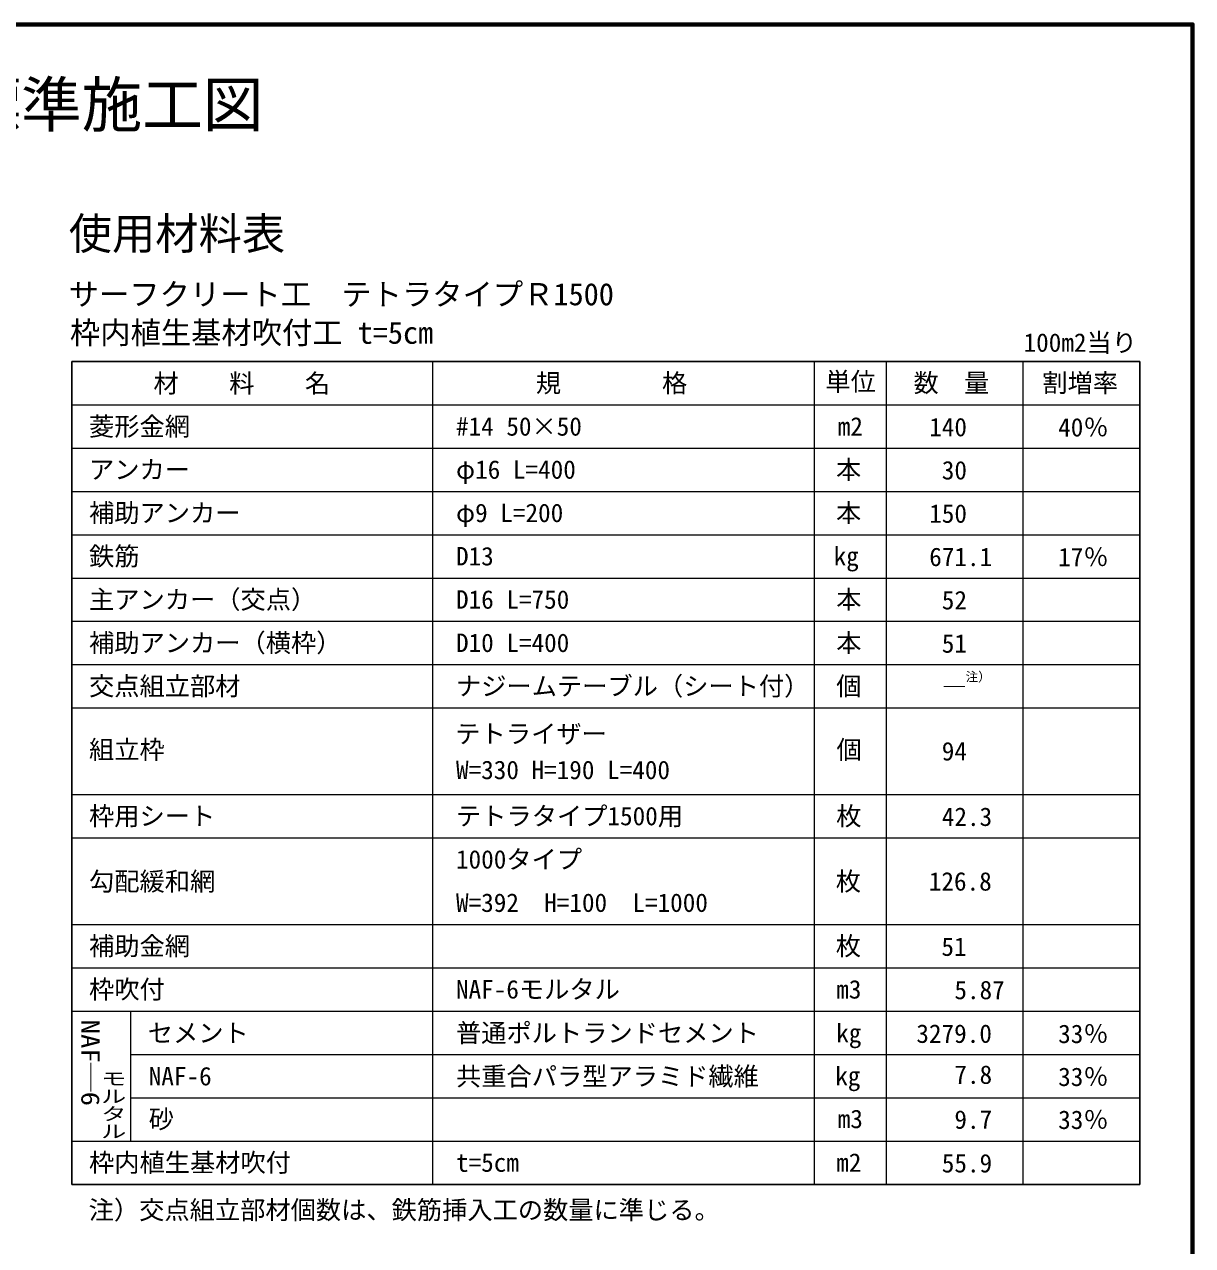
# Model space of a CAD drawing. Units: millimetres, scale not verified. Extents: x 500 to 20500, y 500 to 14350.
# Drawn here: x 13752 to 20500, y 7298 to 14350 of the extents above; entities that cross this region are included whole.
import ezdxf
from ezdxf.enums import TextEntityAlignment as Align

# ---------------------------------------------------------------- set-up
doc = ezdxf.new("R2010")
doc.units = ezdxf.units.MM
doc.header["$LTSCALE"] = 50
for name, color, linetype in [('C-MTR', 5, 'Continuous'), ('C-MTR-TXT', 5, 'Continuous'), ('C-TTL-TXT', 7, 'Continuous')]:
    doc.layers.add(name, color=color, linetype=linetype)
for name, color, linetype, lineweight in [('C-MTR-FRAM', 5, 'Continuous', 25), ('C-MTR-LINE', 5, 'Continuous', 13), ('C-TTL', 2, 'Continuous', 70)]:
    doc.layers.add(name, color=color, linetype=linetype, lineweight=lineweight)
doc.styles.add('@ＭＳ ゴシック', font='')
doc.styles.add('ＭＳ ゴシック', font='')
doc.styles.get('@ＭＳ ゴシック').set_extended_font_data('@MS Gothic')
doc.styles.get('ＭＳ ゴシック').set_extended_font_data('MS Gothic')

msp = doc.modelspace()

# ---------------------------------------------------------------- linework, layer by layer
at = {"layer": 'C-MTR-FRAM'}
for p, q in [((14026.54, 12403.7), (14026.54, 7651.45)), ((14026.54, 12403.7), (20196.05, 12403.7)), ((20196.05, 12403.58), (20196.05, 7651.45)), ((14026.54, 7651.45), (20196.05, 7651.45))]:
    msp.add_line(p, q, dxfattribs=at)
at = {"layer": 'C-MTR-LINE'}
for p, q in [((16109.88, 12403.7), (16109.88, 7651.45)), ((18314.23, 12403.58), (18314.23, 7651.45)), ((18730.9, 12403.58), (18730.9, 7651.45)), ((19518.75, 12403.58), (19518.75, 7651.45)), ((14026.54, 12153.58), (20196.05, 12153.58)), ((14026.54, 11903.46), (20196.05, 11903.46)), ((14026.54, 11653.35), (20196.05, 11653.35)), ((14026.54, 11403.23), (20196.05, 11403.23)), ((14026.54, 11153.11), (20196.05, 11153.11)), ((14026.54, 10902.99), (20196.05, 10902.99)), ((14026.54, 10652.87), (20196.05, 10652.87)), ((14026.54, 10402.75), (20196.05, 10402.75)), ((14026.54, 9902.52), (20196.05, 9902.52)), ((15766.66, 9902.52), (15770.2, 9902.52)), ((14026.54, 9652.4), (20196.05, 9652.4)), ((14026.54, 9152.16), (20196.05, 9152.16)), ((14026.54, 8902.04), (20196.05, 8902.04)), ((14026.54, 8651.93), (20196.05, 8651.93)), ((14365.22, 8651.93), (14365.22, 7901.57)), ((14365.22, 8401.81), (20196.05, 8401.81)), ((14365.22, 8151.69), (20196.05, 8151.69)), ((14026.54, 7901.57), (20196.05, 7901.57))]:
    msp.add_line(p, q, dxfattribs=at)
at = {"layer": 'C-TTL'}
msp.add_lwpolyline([(500, 500), (20500, 500), (20500, 14350), (500, 14350)], close=True, dxfattribs=at)

# ---------------------------------------------------------------- texts
at = {"layer": 'C-MTR', "style": 'ＭＳ ゴシック'}
for s, height, p in [('使用材料表', 183.3, (14008.36, 12995.49)), ('サーフクリート工\u3000テトラタイプＲ1500', 128.3, (14008.36, 12689.4)), ('枠内植生基材吹付工 t=5cm', 128.3, (14015.38, 12467.3))]:
    msp.add_text(s, height=height, dxfattribs=at).set_placement(p, align=Align.BOTTOM_LEFT)
at = {"layer": 'C-MTR-TXT', "style": 'ＭＳ ゴシック'}
for s, height, p in [('100m2当り', 106.9, (19523.71, 12427.33)), ('材\u3000\u3000料\u3000\u3000名', 106.9, (14497.83, 12191.79)), ('規\u3000\u3000\u3000\u3000格', 106.9, (16706.44, 12193.16)), ('単位', 106.9, (18379.05, 12201.92)), ('数\u3000量', 106.9, (18888.22, 12194.38)), ('割増率', 106.9, (19632.23, 12194.38)), ('菱形金網', 106.9, (14125.73, 11943.04)), ('#14 50×50', 106.9, (16245.28, 11943.04)), ('m2', 106.9, (18450.21, 11942.92)), ('140   ', 106.9, (18978.68, 11939.21)), ('40％', 106.9, (19723.6, 11938.02)), ('本', 106.9, (18440.21, 11693.84)), ('アンカー', 106.9, (14125.73, 11693.96)), ('φ16 L=400', 106.9, (16245.28, 11693.96)), (' 30   ', 106.9, (18978.68, 11690.13)), ('補助アンカー', 106.9, (14125.73, 11443.85)), ('φ9 L=200', 106.9, (16245.28, 11443.85)), ('本', 106.9, (18440.21, 11443.72)), ('150   ', 106.9, (18978.68, 11440.01)), ('鉄筋', 106.9, (14125.73, 11193.73)), ('D13', 106.9, (16245.28, 11193.73)), ('kg', 106.9, (18426.58, 11193.61)), ('671.1', 106.9, (18978.68, 11189.9)), ('17％', 106.9, (19723.6, 11188.71)), ('主アンカー（交点）', 106.9, (14125.73, 10943.61)), ('D16 L=750', 106.9, (16245.28, 10943.61)), ('本', 106.9, (18441.58, 10943.49)), (' 52   ', 106.9, (18978.68, 10939.78)), ('補助アンカー（横枠）', 106.9, (14125.73, 10693.49)), ('D10 L=400', 106.9, (16245.28, 10693.49)), ('本', 106.9, (18441.58, 10693.37)), (' 51   ', 106.9, (18978.68, 10689.66)), ('交点組立部材', 106.9, (14125.73, 10443.37)), ('ナジームテーブル（シート付）', 106.9, (16245.28, 10443.37)), ('個', 106.9, (18441.58, 10443.25)), ('注）', 53.15, (19189.26, 10540.36)), (' ―', 106.9, (18978.68, 10439.54)), ('テトライザー', 106.9, (16241.57, 10168.05)), ('組立枠', 106.9, (14125.73, 10076.71)), ('個', 106.9, (18442.91, 10076.57)), (' 94   ', 106.9, (18978.68, 10067.44)), ('W=330 H=190 L=400', 106.9, (16245.28, 9959.5)), ('枠用シート', 106.9, (14125.73, 9693.02)), ('テトラタイプ1500用', 106.9, (16245.28, 9693.02)), ('枚', 106.9, (18441.58, 9692.9)), (' 42.3 ', 106.9, (18978.68, 9689.19)), ('1000タイプ', 106.9, (16245.28, 9442.9)), ('W=392\u3000H=100\u3000L=1000', 106.9, (16245.28, 9192.78)), ('補助金網', 106.9, (14125.73, 8942.66)), ('枚', 106.9, (18439.28, 8942.54)), (' 51 ', 106.9, (18976.39, 8938.83)), ('枠吹付', 106.9, (14125.73, 8692.54)), ('NAF-6モルタル', 106.9, (16245.28, 8692.54)), ('m3', 106.9, (18441.58, 8692.42)), ('  5.87', 106.9, (18978.68, 8688.71)), ('セメント', 106.9, (14465.11, 8440.34)), ('普通ポルトランドセメント', 106.9, (16245.28, 8440.34)), ('kg', 106.9, (18441.58, 8440.22)), ('3279.0 ', 106.9, (18904.51, 8436.51)), ('33％', 106.9, (19723.6, 8435.32)), ('NAF-6', 106.9, (14470.57, 8190.96)), ('共重合パラ型アラミド繊維', 106.9, (16245.28, 8190.22)), ('kg', 106.9, (18435.8, 8192.19)), ('  7.8 ', 106.9, (18978.68, 8199.82)), ('33％', 106.9, (19723.6, 8187.29)), ('砂', 106.9, (14470.57, 7942.92)), ('m3', 106.9, (18450.21, 7944.15)), ('  9.7 ', 106.9, (18978.68, 7940.44)), ('33％', 106.9, (19723.6, 7939.25)), ('枠内植生基材吹付', 106.9, (14125.73, 7692.07)), ('t=5cm', 106.9, (16245.28, 7692.07)), ('m2', 106.9, (18441.58, 7691.95)), (' 55.9', 106.9, (18978.68, 7688.24)), ('注）交点組立部材個数は、鉄筋挿入工の数量に準じる。', 106.9, (14123.72, 7418.5))]:
    msp.add_text(s, height=height, dxfattribs=at).set_placement(p, align=Align.BOTTOM_LEFT)
for s, p in [('勾配緩和網', (14125.73, 9401.39)), ('枚', (18439.28, 9401.39)), ('126.8 ', (18976.39, 9401.39))]:
    msp.add_text(s, height=106.9, dxfattribs=at).set_placement(p, align=Align.MIDDLE_LEFT)
at = {"layer": 'C-MTR-TXT', "style": '@ＭＳ ゴシック'}
for s, width, p in [('NAF｜6', 1.15, (14049.13, 8103.9)), ('\u3000\u3000モルタル', 0.7, (14181.96, 7907.89))]:
    msp.add_text(s, height=106.2, rotation=270, dxfattribs=dict(at, width=width)).set_placement(p, align=Align.BOTTOM_RIGHT)
at = {"layer": 'C-TTL-TXT', "color": 3, "style": 'ＭＳ ゴシック'}
msp.add_text('鉄筋挿入工併用\u3000勾配緩和網併用簡易吹付法枠工標準施工図', height=256.6, dxfattribs=at).set_placement((10408.02, 13681.66), align=Align.BOTTOM_CENTER)

doc.saveas('drawing.dxf')
